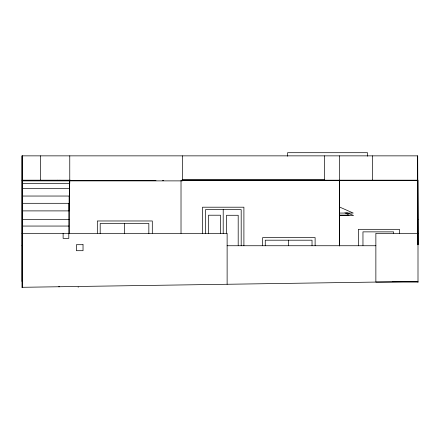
<?xml version="1.0" encoding="UTF-8"?>
<svg xmlns="http://www.w3.org/2000/svg" width="440" height="440" viewBox="0 0 440 440"><rect width="100%" height="100%" fill="white"/><g stroke="black" fill="none" stroke-linecap="round" stroke-linejoin="round"><path stroke-width="0.66" d="M181.016 233.382L181.016 180.505M339.642 245.746L339.642 180.505M339.642 155.859L339.642 245.999M418 282.073L375.865 282.073L375.865 233.327L418 233.327M417.687 244.728L418 244.728L417.687 155.859L22 155.859L22 287.298L22.578 287.298L22.578 226.056M418 244.728L417.687 180.191M163.51 180.62L162.751 180.631L163.075 180.626M321.783 180.494L328.097 180.4M22.011 287.298L418 281.452L392.733 281.452M58.658 286.759L59.499 286.748M182.341 179.559L324.55 179.559M22 180.191L70.395 180.191M181.676 180.191L418 180.191L418 282.243M155.991 180.505L22.369 180.505L22.369 155.859M181.704 180.505L417.687 180.505M22.369 183.403L69.762 183.403L69.762 155.859M22.369 188.458L69.443 188.458M22.369 196.042L69.443 196.042M22.369 203.308L69.443 203.308L69.443 180.879M22.369 210.892L69.13 210.892L69.13 196.042M339.642 213.065L353.232 213.065L339.642 207.059M339.642 215.111L349.124 215.111L344.977 212.762M339.642 215.49L353.546 215.49L346.594 212.647M22.369 219.423L69.658 219.423M418 219.687L417.687 219.687L417.687 155.859M22.369 226.056L68.811 226.056M22 233.327L227.123 233.327L227.123 284.273M22 245.74L22.578 245.74M227.123 245.74L375.865 245.74M22 281.452L22.077 155.859M399.432 233.437L399.432 229.323L358.364 229.323L358.364 245.784M393.608 233.222L393.608 231.864L362.962 231.864L362.962 245.448M372.504 155.859L372.504 180.505M367.521 156.216L367.521 152.702L287.584 152.702L287.584 156.216M324.55 155.859L324.55 180.505M315.117 245.702L315.117 237.578L262.669 237.578L262.669 245.702M312.026 245.608L312.026 240.196L265.265 240.196L265.265 245.608M288.645 240.196L288.645 245.608M243.903 245.702L243.903 207.202L202.51 207.202L202.51 233.327M241.191 245.757L241.191 209.644L205.491 209.644L205.491 233.492M238.194 245.421L238.194 215.276L226.501 215.276L226.501 233.09M223.207 209.644L223.207 233.492M220.49 233.591L220.49 215.21L208.483 215.21L208.483 233.591M182.341 155.859L182.341 180.879L22.369 180.879L22.369 233.327M152.301 233.178L152.301 220.974L97.323 220.974L97.323 233.178M148.841 233.673L148.841 223.476L100.188 223.476L100.188 233.673M124.514 223.476L124.514 233.673M78.183 286.985L78.183 287.298M69.487 183.255L69.487 233.437M68.811 203.308L68.811 238.381L63.123 238.381L63.123 233.327M60.005 180.191L60.005 180.505M57.596 180.191L57.596 180.505M40.419 155.859L40.419 180.505M83.028 244.701L76.395 244.701L76.395 250.701L83.028 250.701L83.028 244.701"/></g></svg>
